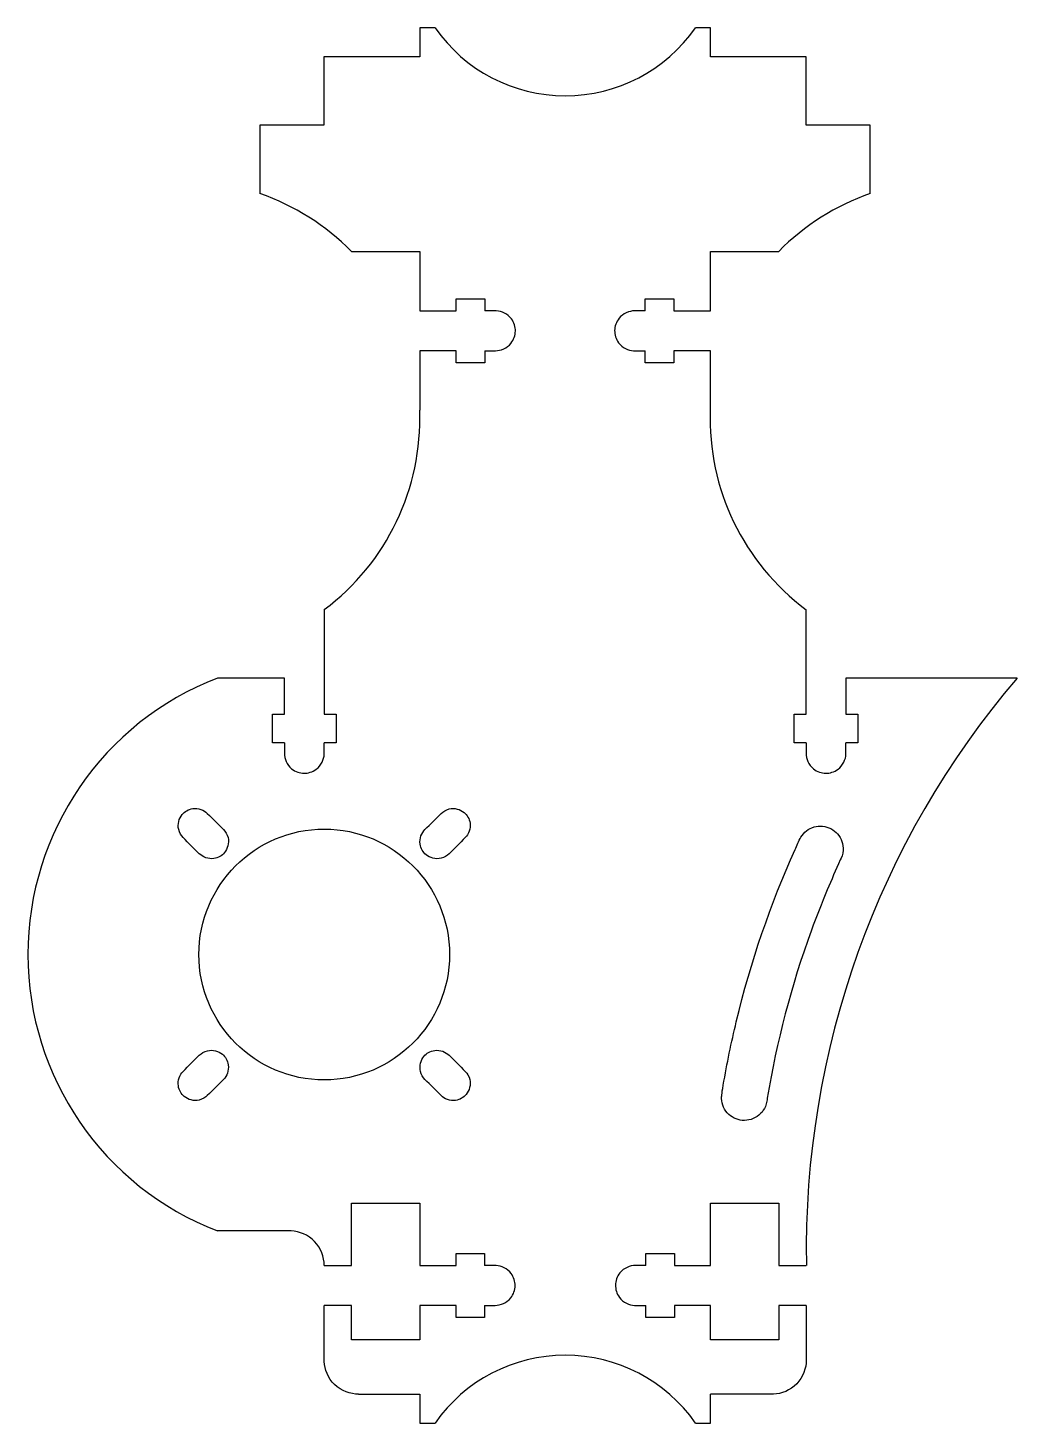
# Model space of a CAD drawing. Header units: millimetres. Extents: x -47 to 40, y -87 to 35.
import ezdxf

# ---------------------------------------------------------------- set-up
doc = ezdxf.new("R2010")
doc.units = ezdxf.units.MM
doc.layers.get('0').update_dxf_attribs({"linetype": 'CONTINUOUS'})

msp = doc.modelspace()

# ---------------------------------------------------------------- linework, layer by layer
for p, q in [((-11.43, 35.28), (-12.77, 35.28)), ((-12.77, 35.28), (-12.77, 32.75)), ((12.73, 35.28), (11.43, 35.28)), ((12.73, 32.75), (12.73, 35.28)), ((-12.77, 32.75), (-21.18, 32.75)), ((-21.18, 32.75), (-21.18, 26.75)), ((21.13, 32.75), (12.73, 32.75)), ((21.13, 26.75), (21.13, 32.75)), ((-21.18, 26.75), (-26.79, 26.75)), ((-26.79, 26.75), (-26.79, 20.75)), ((26.75, 26.75), (21.13, 26.75)), ((26.75, 20.75), (26.75, 26.75)), ((-18.77, 15.68), (-12.77, 15.68)), ((-12.77, 15.68), (-12.77, 10.46)), ((12.73, 10.46), (12.73, 15.68)), ((12.73, 15.68), (18.73, 15.68)), ((-9.56, 10.46), (-9.56, 11.51)), ((-9.56, 11.51), (-7.06, 11.51)), ((-7.06, 11.51), (-7.06, 10.46)), ((7.01, 10.46), (7.01, 11.51)), ((7.01, 11.51), (9.51, 11.51)), ((9.51, 11.51), (9.51, 10.46)), ((-12.77, 10.46), (-9.56, 10.46)), ((9.51, 10.46), (12.73, 10.46)), ((-9.56, 6.96), (-12.77, 6.96)), ((-12.77, 6.96), (-12.77, 1.74)), ((-9.56, 5.91), (-9.56, 6.96)), ((-7.06, 6.96), (-7.06, 5.91)), ((7.01, 5.91), (7.01, 6.96)), ((12.73, 6.96), (9.51, 6.96)), ((9.51, 6.96), (9.51, 5.91)), ((12.73, 1.74), (12.73, 6.96)), ((-7.06, 5.91), (-9.56, 5.91)), ((9.51, 5.91), (7.01, 5.91)), ((-21.15, -15.75), (-21.15, -24.92)), ((21.13, -24.92), (21.13, -15.75)), ((-24.65, -21.75), (-30.53, -21.75)), ((-24.65, -24.92), (-24.65, -21.75)), ((39.64, -21.75), (24.63, -21.75)), ((24.63, -21.75), (24.63, -24.92)), ((-25.7, -27.42), (-25.7, -24.92)), ((-25.7, -24.92), (-24.65, -24.92)), ((-21.15, -24.92), (-20.1, -24.92)), ((-20.1, -24.92), (-20.1, -27.42)), ((20.08, -27.42), (20.08, -24.92)), ((20.08, -24.92), (21.13, -24.92)), ((24.63, -24.92), (25.68, -24.92)), ((25.68, -24.92), (25.68, -27.42)), ((-24.65, -27.42), (-25.7, -27.42)), ((-20.1, -27.42), (-21.15, -27.42)), ((21.13, -27.42), (20.08, -27.42)), ((25.68, -27.42), (24.63, -27.42)), ((-18.75, -73.28), (-18.75, -67.8)), ((-18.75, -67.8), (-12.75, -67.8)), ((-12.75, -67.8), (-12.75, -73.28)), ((12.75, -73.28), (12.75, -67.8)), ((12.75, -67.8), (18.75, -67.8)), ((18.75, -67.8), (18.75, -73.28)), ((-21.15, -73.28), (-18.75, -73.28)), ((-12.75, -73.28), (-9.58, -73.28)), ((-9.58, -73.28), (-9.58, -72.23)), ((-9.58, -72.23), (-7.08, -72.23)), ((-7.08, -72.23), (-7.08, -73.28)), ((7.08, -73.28), (7.08, -72.23)), ((7.08, -72.23), (9.58, -72.23)), ((9.58, -72.23), (9.58, -73.28)), ((9.58, -73.28), (12.75, -73.28)), ((18.75, -73.28), (21.15, -73.28)), ((-18.75, -76.78), (-21.15, -76.78)), ((-18.75, -79.79), (-18.75, -76.78)), ((-9.58, -76.78), (-12.75, -76.78)), ((-12.75, -76.78), (-12.75, -79.79)), ((-9.58, -77.83), (-9.58, -76.78)), ((-7.08, -76.78), (-7.08, -77.83)), ((7.08, -77.83), (7.08, -76.78)), ((12.75, -76.78), (9.58, -76.78)), ((9.58, -76.78), (9.58, -77.83)), ((12.75, -79.79), (12.75, -76.78)), ((21.15, -76.78), (18.75, -76.78)), ((18.75, -76.78), (18.75, -79.79)), ((-7.08, -77.83), (-9.58, -77.83)), ((9.58, -77.83), (7.08, -77.83)), ((-12.75, -79.79), (-18.75, -79.79)), ((18.75, -79.79), (12.75, -79.79)), ((-18.15, -84.57), (-12.75, -84.57)), ((-12.75, -84.57), (-12.75, -87.1)), ((12.75, -87.1), (12.75, -84.57)), ((-12.75, -87.1), (-11.43, -87.1)), ((11.43, -87.1), (12.75, -87.1))]:
    msp.add_line(p, q)
msp.add_circle((-21.15, -46), 11)
for centre, radius, start, end in [((0, 43.27), 13.94, 214.9515, 325.0485), ((-33.67, 1), 20.91, 44.5631, 70.7897), ((33.63, 1), 20.91, 109.2103, 135.4369), ((-33.67, 1), 20.91, -53.218, 2.04), ((33.62, 1.01), 20.91, 177.9963, 233.3096), ((-21.15, -46), 26, 111.1415, 248.8585), ((98.37, -71.91), 77.23, 139.4993, 181.0168), ((0, -95.09), 13.94, 34.9515, 145.0485)]:
    msp.add_arc(centre, radius, start, end)
for points, knots in [([(-7.06, 6.96), (-6.75, 6.96), (-6.44, 6.96), (-6.13, 6.96), (-5.66, 6.96), (-5.11, 7.19), (-4.77, 7.61), (-4.51, 7.93), (-4.38, 8.33), (-4.38, 8.68), (-4.37, 9.04), (-4.48, 9.43), (-4.73, 9.76), (-5.05, 10.19), (-5.59, 10.44), (-6.05, 10.46), (-6.08, 10.46), (-6.1, 10.46), (-6.13, 10.46), (-6.44, 10.46), (-6.75, 10.46), (-7.06, 10.46)], [178.192798, 178.192798, 178.192798, 178.192798, 179.123127, 179.123127, 179.123127, 180.668339, 180.668339, 180.668339, 181.841715, 181.841715, 181.841715, 183.012059, 183.012059, 183.012059, 184.535943, 184.535943, 184.535943, 184.620914, 184.620914, 184.620914, 185.551242, 185.551242, 185.551242, 185.551242]), ([(7.01, 10.46), (6.7, 10.46), (6.39, 10.46), (6.08, 10.46), (5.62, 10.46), (5.06, 10.23), (4.72, 9.81), (4.46, 9.49), (4.34, 9.09), (4.33, 8.74), (4.33, 8.38), (4.44, 7.99), (4.68, 7.66), (5, 7.23), (5.54, 6.98), (6, 6.96), (6.03, 6.96), (6.05, 6.96), (6.08, 6.96), (6.39, 6.96), (6.7, 6.96), (7.01, 6.96)], [329.381757, 329.381757, 329.381757, 329.381757, 330.312085, 330.312085, 330.312085, 331.857298, 331.857298, 331.857298, 333.030674, 333.030674, 333.030674, 334.201018, 334.201018, 334.201018, 335.724901, 335.724901, 335.724901, 335.809872, 335.809872, 335.809872, 336.7402, 336.7402, 336.7402, 336.7402]), ([(-24.65, -27.42), (-24.65, -27.73), (-24.65, -28.04), (-24.65, -28.35), (-24.65, -28.81), (-24.43, -29.36), (-24.01, -29.71), (-23.69, -29.97), (-23.28, -30.09), (-22.93, -30.1), (-22.58, -30.1), (-22.18, -29.99), (-21.85, -29.75), (-21.42, -29.43), (-21.17, -28.89), (-21.15, -28.43), (-21.15, -28.4), (-21.15, -28.37), (-21.15, -28.35), (-21.15, -28.04), (-21.15, -27.73), (-21.15, -27.42)], [123.951343, 123.951343, 123.951343, 123.951343, 124.881671, 124.881671, 124.881671, 126.426884, 126.426884, 126.426884, 127.60026, 127.60026, 127.60026, 128.770603, 128.770603, 128.770603, 130.294487, 130.294487, 130.294487, 130.379458, 130.379458, 130.379458, 131.309786, 131.309786, 131.309786, 131.309786]), ([(21.13, -27.42), (21.13, -27.73), (21.13, -28.04), (21.13, -28.35), (21.13, -28.81), (21.35, -29.36), (21.77, -29.71), (22.09, -29.97), (22.5, -30.09), (22.85, -30.1), (23.2, -30.1), (23.6, -29.99), (23.93, -29.75), (24.36, -29.43), (24.61, -28.89), (24.63, -28.43), (24.63, -28.4), (24.63, -28.37), (24.63, -28.35), (24.63, -28.04), (24.63, -27.73), (24.63, -27.42)], [383.633873, 383.633873, 383.633873, 383.633873, 384.564201, 384.564201, 384.564201, 386.109414, 386.109414, 386.109414, 387.28279, 387.28279, 387.28279, 388.453134, 388.453134, 388.453134, 389.977017, 389.977017, 389.977017, 390.061988, 390.061988, 390.061988, 390.992316, 390.992316, 390.992316, 390.992316]), ([(-31.41, -33.63), (-31.7, -33.33), (-32.2, -33.13), (-32.68, -33.2), (-33.07, -33.26), (-33.39, -33.46), (-33.62, -33.72), (-33.89, -34.05), (-34.04, -34.57), (-33.92, -35.03), (-33.86, -35.32), (-33.71, -35.57), (-33.53, -35.75), (-33.06, -36.22), (-32.58, -36.69), (-32.11, -37.16), (-31.82, -37.45), (-31.32, -37.65), (-30.84, -37.59), (-30.45, -37.53), (-30.13, -37.33), (-29.9, -37.06), (-29.63, -36.74), (-29.48, -36.21), (-29.59, -35.75), (-29.66, -35.47), (-29.81, -35.22), (-29.99, -35.04), (-30.46, -34.57), (-30.93, -34.1), (-31.41, -33.63)], [-393.884587, -393.884587, -393.884587, -393.884587, -392.505756, -392.505756, -392.505756, -391.384025, -391.384025, -391.384025, -390.015251, -390.015251, -390.015251, -389.172198, -389.172198, -389.172198, -387.172198, -387.172198, -387.172198, -385.793367, -385.793367, -385.793367, -384.671636, -384.671636, -384.671636, -383.302862, -383.302862, -383.302862, -382.459809, -382.459809, -382.459809, -380.459809, -380.459809, -380.459809, -380.459809]), ([(-12.31, -35.04), (-12.61, -35.33), (-12.81, -35.83), (-12.74, -36.31), (-12.68, -36.7), (-12.48, -37.03), (-12.22, -37.25), (-11.89, -37.52), (-11.37, -37.67), (-10.9, -37.56), (-10.62, -37.49), (-10.37, -37.34), (-10.19, -37.16), (-9.72, -36.69), (-9.25, -36.22), (-8.78, -35.75), (-8.49, -35.45), (-8.29, -34.95), (-8.35, -34.48), (-8.41, -34.09), (-8.61, -33.76), (-8.88, -33.54), (-9.2, -33.26), (-9.73, -33.12), (-10.19, -33.23), (-10.47, -33.3), (-10.72, -33.45), (-10.9, -33.63), (-11.37, -34.1), (-11.84, -34.57), (-12.31, -35.04)], [-420.734143, -420.734143, -420.734143, -420.734143, -419.355312, -419.355312, -419.355312, -418.233581, -418.233581, -418.233581, -416.864807, -416.864807, -416.864807, -416.021754, -416.021754, -416.021754, -414.021754, -414.021754, -414.021754, -412.642923, -412.642923, -412.642923, -411.521192, -411.521192, -411.521192, -410.152418, -410.152418, -410.152418, -409.309365, -409.309365, -409.309365, -407.309365, -407.309365, -407.309365, -407.309365]), ([(17.69, -58.87), (17.7, -58.79), (17.71, -58.7), (18.55, -53.67), (19.82, -48.74), (22.03, -42.7), (22.49, -41.52), (23.35, -39.46), (23.73, -38.59), (24.23, -37.5), (24.36, -37.24), (24.4, -36.6), (24.36, -36.34), (24.19, -35.84), (24.07, -35.62), (23.73, -35.24), (23.54, -35.08), (23.08, -34.84), (22.83, -34.77), (22.32, -34.72), (22.07, -34.74), (21.58, -34.89), (21.36, -35), (21.16, -35.16), (20.97, -35.31), (20.8, -35.49), (20.47, -36.04), (20.33, -36.43), (18.02, -41.57), (16.27, -46.62), (14.57, -53.71), (14.19, -55.56), (13.72, -58.3), (13.71, -58.47), (13.72, -58.89), (13.78, -59.15), (14, -59.63), (14.16, -59.84), (14.54, -60.19), (14.75, -60.33), (15.22, -60.51), (15.47, -60.56), (15.98, -60.55), (16.24, -60.5), (16.73, -60.29), (16.95, -60.15), (17.31, -59.78), (17.46, -59.57), (17.62, -59.18), (17.65, -59.05), (17.69, -58.87)], [4.505426, 4.505426, 4.505426, 4.505426, 4.580677, 4.580677, 7.935808, 7.935808, 8.742018, 8.742018, 9.322665, 9.322665, 9.461458, 9.461458, 9.555946, 9.555946, 9.644415, 9.644415, 9.726478, 9.726478, 9.810573, 9.810573, 9.886417, 9.886417, 9.96175, 9.96175, 9.96175, 10.035252, 10.035252, 10.144118, 10.144118, 11.54689, 11.54689, 12.024347, 12.024347, 12.236868, 12.236868, 12.575222, 12.575222, 12.897624, 12.897624, 13.196405, 13.196405, 13.48183, 13.48183, 13.771778, 13.771778, 14.048974, 14.048974, 14.305802, 14.305802, 14.467176, 14.467176, 14.467176, 14.467176]), ([(-33.53, -56.25), (-33.82, -56.55), (-34.02, -57.05), (-33.95, -57.52), (-33.9, -57.91), (-33.7, -58.24), (-33.43, -58.46), (-33.1, -58.74), (-32.58, -58.88), (-32.12, -58.77), (-31.83, -58.7), (-31.58, -58.55), (-31.41, -58.37), (-30.93, -57.9), (-30.46, -57.43), (-29.99, -56.96), (-29.7, -56.67), (-29.5, -56.17), (-29.57, -55.69), (-29.62, -55.3), (-29.82, -54.97), (-30.09, -54.75), (-30.41, -54.48), (-30.94, -54.33), (-31.4, -54.44), (-31.68, -54.51), (-31.93, -54.66), (-32.11, -54.84), (-32.58, -55.31), (-33.06, -55.78), (-33.53, -56.25)], [-380.459809, -380.459809, -380.459809, -380.459809, -379.080978, -379.080978, -379.080978, -377.959247, -377.959247, -377.959247, -376.590473, -376.590473, -376.590473, -375.74742, -375.74742, -375.74742, -373.74742, -373.74742, -373.74742, -372.368589, -372.368589, -372.368589, -371.246858, -371.246858, -371.246858, -369.878084, -369.878084, -369.878084, -369.035031, -369.035031, -369.035031, -367.035031, -367.035031, -367.035031, -367.035031]), ([(-10.19, -54.84), (-10.48, -54.55), (-10.99, -54.35), (-11.46, -54.41), (-11.85, -54.47), (-12.18, -54.67), (-12.4, -54.94), (-12.68, -55.26), (-12.82, -55.79), (-12.71, -56.25), (-12.64, -56.53), (-12.49, -56.78), (-12.31, -56.96), (-11.84, -57.43), (-11.37, -57.9), (-10.9, -58.37), (-10.61, -58.67), (-10.11, -58.87), (-9.63, -58.8), (-9.24, -58.74), (-8.91, -58.54), (-8.69, -58.28), (-8.42, -57.95), (-8.27, -57.43), (-8.38, -56.97), (-8.45, -56.68), (-8.6, -56.43), (-8.78, -56.25), (-9.25, -55.78), (-9.72, -55.31), (-10.19, -54.84)], [-407.309365, -407.309365, -407.309365, -407.309365, -405.930534, -405.930534, -405.930534, -404.808803, -404.808803, -404.808803, -403.440029, -403.440029, -403.440029, -402.596976, -402.596976, -402.596976, -400.596976, -400.596976, -400.596976, -399.218145, -399.218145, -399.218145, -398.096414, -398.096414, -398.096414, -396.72764, -396.72764, -396.72764, -395.884587, -395.884587, -395.884587, -393.884587, -393.884587, -393.884587, -393.884587]), ([(-21.15, -73.28), (-21.15, -73.27), (-21.15, -73.26), (-21.15, -73.25), (-21.15, -72.56), (-21.43, -71.75), (-21.99, -71.17), (-22.55, -70.59), (-23.35, -70.28), (-24.04, -70.25), (-24.08, -70.25), (-24.12, -70.25), (-24.15, -70.25), (-26.28, -70.25), (-28.4, -70.25), (-30.53, -70.25)], [72.748393, 72.748393, 72.748393, 72.748393, 72.776274, 72.776274, 72.776274, 75.082785, 75.082785, 75.082785, 77.366227, 77.366227, 77.366227, 77.488663, 77.488663, 77.488663, 83.866163, 83.866163, 83.866163, 83.866163]), ([(-7.08, -76.78), (-6.77, -76.78), (-6.46, -76.78), (-6.15, -76.78), (-5.69, -76.78), (-5.14, -76.55), (-4.79, -76.13), (-4.53, -75.81), (-4.41, -75.41), (-4.4, -75.06), (-4.4, -74.7), (-4.51, -74.3), (-4.75, -73.98), (-5.07, -73.55), (-5.61, -73.3), (-6.07, -73.28), (-6.1, -73.28), (-6.13, -73.28), (-6.15, -73.28), (-6.46, -73.28), (-6.77, -73.28), (-7.08, -73.28)], [38.255919, 38.255919, 38.255919, 38.255919, 39.186248, 39.186248, 39.186248, 40.73146, 40.73146, 40.73146, 41.904836, 41.904836, 41.904836, 43.07518, 43.07518, 43.07518, 44.599064, 44.599064, 44.599064, 44.684035, 44.684035, 44.684035, 45.614363, 45.614363, 45.614363, 45.614363]), ([(7.08, -73.28), (6.77, -73.28), (6.46, -73.28), (6.15, -73.28), (5.69, -73.28), (5.14, -73.5), (4.79, -73.92), (4.53, -74.24), (4.41, -74.65), (4.4, -75), (4.4, -75.35), (4.51, -75.75), (4.75, -76.08), (5.07, -76.51), (5.61, -76.76), (6.07, -76.78), (6.1, -76.78), (6.13, -76.78), (6.15, -76.78), (6.46, -76.78), (6.77, -76.78), (7.08, -76.78)], [497.013297, 497.013297, 497.013297, 497.013297, 497.943625, 497.943625, 497.943625, 499.488838, 499.488838, 499.488838, 500.662214, 500.662214, 500.662214, 501.832557, 501.832557, 501.832557, 503.356441, 503.356441, 503.356441, 503.441412, 503.441412, 503.441412, 504.37174, 504.37174, 504.37174, 504.37174]), ([(-18.15, -84.57), (-18.84, -84.57), (-19.65, -84.3), (-20.24, -83.73), (-20.81, -83.18), (-21.12, -82.38), (-21.15, -81.69), (-21.15, -81.65), (-21.15, -81.61), (-21.15, -81.57), (-21.15, -79.98), (-21.15, -78.38), (-21.15, -76.78)], [6.556538, 6.556538, 6.556538, 6.556538, 8.863049, 8.863049, 8.863049, 11.146491, 11.146491, 11.146491, 11.268927, 11.268927, 11.268927, 16.065775, 16.065775, 16.065775, 16.065775]), ([(21.15, -76.78), (21.15, -78.38), (21.15, -79.98), (21.15, -81.57), (21.15, -82.27), (20.87, -83.08), (20.31, -83.66), (19.75, -84.24), (18.96, -84.55), (18.26, -84.57), (18.23, -84.57), (18.19, -84.57), (18.15, -84.57), (16.35, -84.57), (14.55, -84.57), (12.75, -84.57)], [526.561884, 526.561884, 526.561884, 526.561884, 531.358733, 531.358733, 531.358733, 533.665244, 533.665244, 533.665244, 535.948686, 535.948686, 535.948686, 536.071122, 536.071122, 536.071122, 541.473214, 541.473214, 541.473214, 541.473214])]:
    msp.add_open_spline(points, degree=3, knots=knots)

doc.saveas('drawing.dxf')
